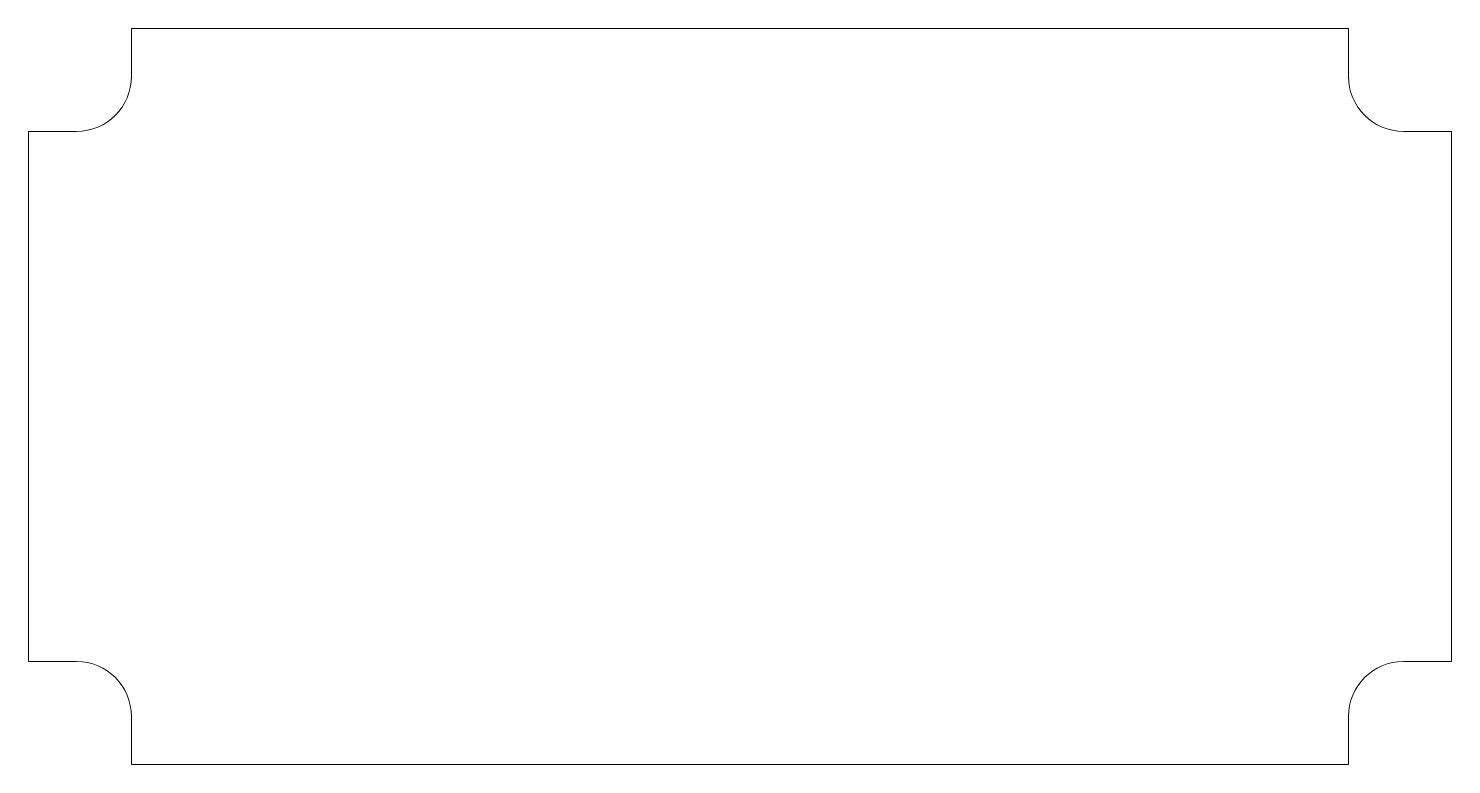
# Model space of a CAD drawing. Header units: millimetres. Extents: x 41 to 145, y 45 to 99.
import ezdxf

# ---------------------------------------------------------------- set-up
doc = ezdxf.new("R2010")
doc.units = ezdxf.units.MM
doc.header["$LTSCALE"] = 0.666667
doc.layers.add('Visible (ANSI)', color=7, linetype='Continuous', lineweight=9)

msp = doc.modelspace()

# ---------------------------------------------------------------- linework, layer by layer
at = {"layer": 'Visible (ANSI)'}
for p, q in [((48.83, 95.27), (48.83, 98.77)), ((137.43, 98.77), (48.83, 98.77)), ((137.43, 95.27), (137.43, 98.77)), ((41.33, 91.27), (44.83, 91.27)), ((41.33, 52.67), (41.33, 91.27)), ((144.93, 91.27), (141.43, 91.27)), ((144.93, 91.27), (144.93, 52.67)), ((41.33, 52.67), (44.83, 52.67)), ((144.93, 52.67), (141.43, 52.67)), ((48.83, 48.67), (48.83, 45.17)), ((137.43, 48.67), (137.43, 45.17)), ((48.83, 45.17), (137.43, 45.17))]:
    msp.add_line(p, q, dxfattribs=at)
for centre, start, end in [((44.83, 95.27), 270, 0), ((141.43, 95.27), 180, 270), ((44.83, 48.67), 0, 90), ((141.43, 48.67), 90, 180)]:
    msp.add_arc(centre, 4, start, end, dxfattribs=at)

doc.saveas('drawing.dxf')
